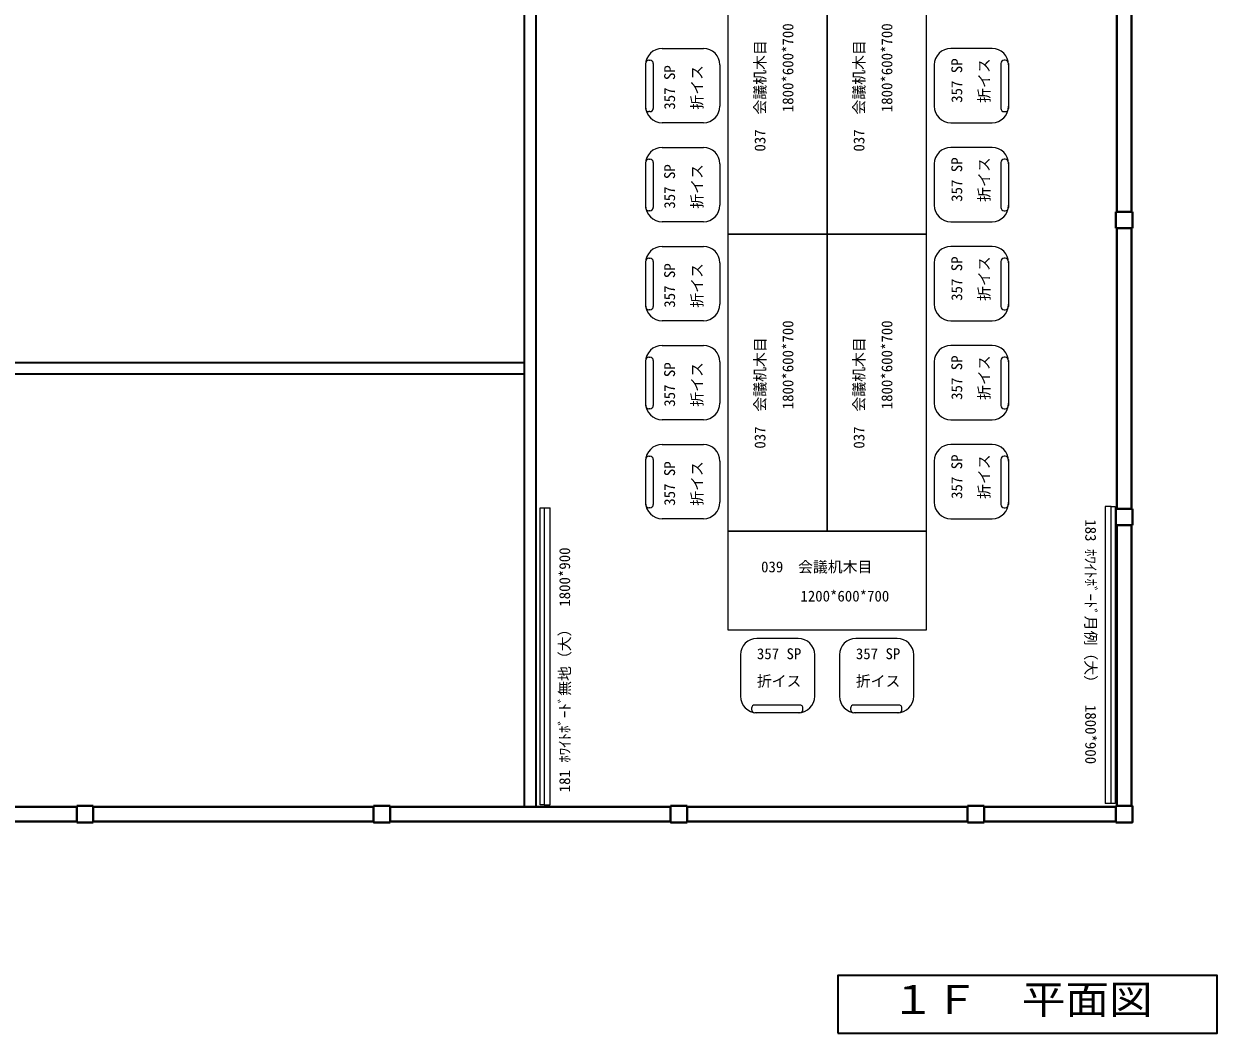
# Model space of a CAD drawing. Units: millimetres at full size, sheet at 1:60; details may follow other scales. Extents: x -23115 to 23713, y -14805 to 12672.
# Drawn here: x 15129 to 22362, y -14805 to -8690 of the extents above; entities that cross this region are included whole.
import ezdxf
from ezdxf.enums import TextEntityAlignment as Align

# ---------------------------------------------------------------- set-up
doc = ezdxf.new("R2010")
doc.units = ezdxf.units.MM
doc.header["$LTSCALE"] = 60
for name, color, linetype, lineweight in [('1-1', 2, 'Continuous', 40), ('1-2', 3, 'Continuous', 35), ('1-3', 7, 'Continuous', 25), ('1-F', 7, 'Continuous', 25)]:
    doc.layers.add(name, color=color, linetype=linetype, lineweight=lineweight)
doc.styles.add('ＭＳ ゴシック', font='')
doc.styles.get('ＭＳ ゴシック').set_extended_font_data('MS Gothic')

msp = doc.modelspace()

# ---------------------------------------------------------------- linework, layer by layer
at = {"layer": '1-1'}
for p, q in [((21754.36, -8127.75), (21754.36, -9827.75)), ((21844.36, -8127.75), (21844.36, -9827.75)), ((21754.36, -9827.75), (21749.36, -9827.75)), ((21749.36, -9827.75), (21749.36, -9927.75)), ((21849.36, -9927.75), (21849.36, -9827.75)), ((21754.36, -9927.75), (21749.36, -9927.75)), ((21754.36, -9927.75), (21754.36, -11627.75)), ((21844.36, -9927.75), (21844.36, -11627.75)), ((21754.36, -11627.75), (21749.36, -11627.75)), ((21749.36, -11627.75), (21749.36, -11727.75)), ((21849.36, -11727.75), (21849.36, -11627.75)), ((21754.36, -11727.75), (21749.36, -11727.75)), ((21754.36, -11727.75), (21754.36, -13427.75)), ((21844.36, -11727.75), (21844.36, -13427.75)), ((15449.36, -13432.75), (13749.36, -13432.75)), ((15449.36, -13432.75), (15449.36, -13427.75)), ((15549.36, -13427.75), (15449.36, -13427.75)), ((15549.36, -13432.75), (15549.36, -13427.75)), ((17249.36, -13432.75), (15549.36, -13432.75)), ((17249.36, -13432.75), (17249.36, -13427.75)), ((17349.36, -13427.75), (17249.36, -13427.75)), ((17349.36, -13432.75), (17349.36, -13427.75)), ((19049.36, -13432.75), (17349.36, -13432.75)), ((19049.36, -13432.75), (19049.36, -13427.75)), ((19149.36, -13427.75), (19049.36, -13427.75)), ((19149.36, -13432.75), (19149.36, -13427.75)), ((20849.36, -13432.75), (19149.36, -13432.75)), ((20849.36, -13432.75), (20849.36, -13427.75)), ((20949.36, -13427.75), (20849.36, -13427.75)), ((20949.36, -13432.75), (20949.36, -13427.75)), ((21749.36, -13432.75), (20949.36, -13432.75)), ((15449.36, -13522.75), (13749.36, -13522.75)), ((17249.36, -13522.75), (15549.36, -13522.75)), ((19049.36, -13522.75), (17349.36, -13522.75)), ((20849.36, -13522.75), (19149.36, -13522.75)), ((21749.36, -13522.75), (20949.36, -13522.75)), ((15449.36, -13527.75), (15549.36, -13527.75)), ((20849.36, -13527.75), (20949.36, -13527.75))]:
    msp.add_line(p, q, dxfattribs=at)
for points in [[(21754.36, -9827.75), (21844.36, -9827.75), (21849.36, -9827.75)], [(21754.36, -9927.75), (21844.36, -9927.75), (21849.36, -9927.75)], [(21754.36, -11627.75), (21844.36, -11627.75), (21849.36, -11627.75)], [(21754.36, -11727.75), (21844.36, -11727.75), (21849.36, -11727.75)], [(15449.36, -13432.75), (15449.36, -13522.75), (15449.36, -13527.75)], [(15549.36, -13432.75), (15549.36, -13522.75), (15549.36, -13527.75)], [(17249.36, -13432.75), (17249.36, -13522.75), (17249.36, -13527.75), (17349.36, -13527.75)], [(17349.36, -13432.75), (17349.36, -13522.75), (17349.36, -13527.75)], [(19049.36, -13432.75), (19049.36, -13522.75), (19049.36, -13527.75), (19149.36, -13527.75)], [(19149.36, -13432.75), (19149.36, -13522.75), (19149.36, -13527.75)], [(20849.36, -13432.75), (20849.36, -13522.75), (20849.36, -13527.75)], [(20949.36, -13432.75), (20949.36, -13522.75), (20949.36, -13527.75)]]:
    msp.add_lwpolyline(points, dxfattribs=at)
msp.add_lwpolyline([(21749.36, -13527.75), (21849.36, -13527.75), (21849.36, -13427.75), (21749.36, -13427.75)], close=True, dxfattribs=at)
at = {"layer": '1-2'}
for p, q in [((18164.36, -13432.75), (18164.36, -4522.75)), ((18234.36, -13432.75), (18234.36, -4522.75)), ((18164.36, -10742.75), (11034.36, -10742.75)), ((18164.36, -10812.75), (11034.36, -10812.75))]:
    msp.add_line(p, q, dxfattribs=at)
at = {"layer": '1-3'}
for p, q in [((18998.06, -8838.2), (19248.07, -8838.2)), ((20998.06, -8838.2), (20748.06, -8838.2)), ((18898.06, -8929.17), (18898.06, -9201.44)), ((18918.07, -8909.17), (18924.63, -8909.17)), ((18944.63, -8929.17), (18944.63, -9201.44)), ((19348.07, -8938.2), (19348.07, -9188.2)), ((20648.06, -8938.2), (20648.06, -9188.2)), ((21051.5, -8929.17), (21051.5, -9201.44)), ((21078.06, -8909.17), (21071.5, -8909.17)), ((21098.06, -8929.17), (21098.06, -9201.44)), ((18924.63, -9221.44), (18918.07, -9221.44)), ((21071.5, -9221.44), (21078.06, -9221.44)), ((19248.07, -9288.2), (18998.06, -9288.2)), ((20748.06, -9288.2), (20998.06, -9288.2)), ((18998.06, -9438.2), (19248.07, -9438.2)), ((20998.06, -9438.2), (20748.06, -9438.2)), ((18898.06, -9529.17), (18898.06, -9801.44)), ((18918.07, -9509.17), (18924.63, -9509.17)), ((18944.63, -9529.17), (18944.63, -9801.44)), ((19348.07, -9538.2), (19348.07, -9788.2)), ((20648.06, -9538.2), (20648.06, -9788.2)), ((21051.5, -9529.17), (21051.5, -9801.44)), ((21078.06, -9509.17), (21071.5, -9509.17)), ((21098.06, -9529.17), (21098.06, -9801.44)), ((18924.63, -9821.44), (18918.07, -9821.44)), ((21071.5, -9821.44), (21078.06, -9821.44)), ((19248.07, -9888.2), (18998.06, -9888.2)), ((20748.06, -9888.2), (20998.06, -9888.2)), ((18998.06, -10038.2), (19248.07, -10038.2)), ((20998.06, -10038.2), (20748.06, -10038.2)), ((18918.07, -10109.17), (18924.63, -10109.17)), ((21078.06, -10109.17), (21071.5, -10109.17)), ((18898.06, -10129.17), (18898.06, -10401.44)), ((18944.63, -10129.17), (18944.63, -10401.44)), ((19348.07, -10138.2), (19348.07, -10388.2)), ((20648.06, -10138.2), (20648.06, -10388.2)), ((21051.5, -10129.17), (21051.5, -10401.44)), ((21098.06, -10129.17), (21098.06, -10401.44)), ((18924.63, -10421.44), (18918.07, -10421.44)), ((19248.07, -10488.2), (18998.06, -10488.2)), ((20748.06, -10488.2), (20998.06, -10488.2)), ((21071.5, -10421.44), (21078.06, -10421.44)), ((18998.06, -10638.2), (19248.07, -10638.2)), ((20998.06, -10638.2), (20748.06, -10638.2)), ((18898.06, -10729.17), (18898.06, -11001.44)), ((18918.07, -10709.17), (18924.63, -10709.17)), ((18944.63, -10729.17), (18944.63, -11001.44)), ((19348.07, -10738.2), (19348.07, -10988.2)), ((20648.06, -10738.2), (20648.06, -10988.2)), ((21051.5, -10729.17), (21051.5, -11001.44)), ((21078.06, -10709.17), (21071.5, -10709.17)), ((21098.06, -10729.17), (21098.06, -11001.44)), ((18924.63, -11021.44), (18918.07, -11021.44)), ((21071.5, -11021.44), (21078.06, -11021.44)), ((19248.07, -11088.2), (18998.06, -11088.2)), ((20748.06, -11088.2), (20998.06, -11088.2)), ((18998.06, -11238.2), (19248.07, -11238.2)), ((20998.06, -11238.2), (20748.06, -11238.2)), ((18898.06, -11329.17), (18898.06, -11601.44)), ((18918.07, -11309.17), (18924.63, -11309.17)), ((18944.63, -11329.17), (18944.63, -11601.44)), ((19348.07, -11338.2), (19348.07, -11588.2)), ((20648.06, -11338.2), (20648.06, -11588.2)), ((21051.5, -11329.17), (21051.5, -11601.44)), ((21078.06, -11309.17), (21071.5, -11309.17)), ((21098.06, -11329.17), (21098.06, -11601.44)), ((18924.63, -11621.44), (18918.07, -11621.44)), ((21071.5, -11621.44), (21078.06, -11621.44)), ((19248.07, -11688.2), (18998.06, -11688.2)), ((20748.06, -11688.2), (20998.06, -11688.2)), ((19823.06, -12413.2), (19573.06, -12413.2)), ((20423.06, -12413.2), (20173.06, -12413.2)), ((19473.06, -12513.2), (19473.06, -12763.2)), ((19923.06, -12763.2), (19923.06, -12513.2)), ((20073.06, -12513.2), (20073.06, -12763.2)), ((20523.06, -12763.2), (20523.06, -12513.2)), ((19539.82, -12836.63), (19539.82, -12843.19)), ((19832.09, -12816.63), (19559.82, -12816.63)), ((19832.09, -12863.2), (19559.82, -12863.2)), ((19852.09, -12843.19), (19852.09, -12836.63)), ((20139.82, -12836.63), (20139.82, -12843.19)), ((20432.09, -12816.63), (20159.82, -12816.63)), ((20432.09, -12863.2), (20159.82, -12863.2)), ((20452.09, -12843.19), (20452.09, -12836.63))]:
    msp.add_line(p, q, dxfattribs=at)
at = {"layer": '1-3', "color": 4, "lineweight": 18}
for p, q in [((18284.04, -11622.51), (18319.04, -11622.51)), ((18319.04, -13422.51), (18319.04, -11622.51)), ((21684.38, -11614.34), (21684.38, -13414.34)), ((21719.38, -11614.34), (21684.38, -11614.34)), ((18284.04, -13422.51), (18319.04, -13422.51)), ((21719.38, -13414.34), (21684.38, -13414.34))]:
    msp.add_line(p, q, dxfattribs=at)
at = {"layer": '1-3'}
for points in [[(19998.06, -9963.2), (19398.06, -9963.2), (19398.06, -8163.2), (19998.06, -8163.2)], [(20598.06, -9963.2), (19998.06, -9963.2), (19998.06, -8163.2), (20598.06, -8163.2)], [(19998.06, -11763.2), (19398.06, -11763.2), (19398.06, -9963.2), (19998.06, -9963.2)], [(20598.06, -11763.2), (19998.06, -11763.2), (19998.06, -9963.2), (20598.06, -9963.2)], [(18284.04, -13422.51), (18259.04, -13422.51), (18259.04, -11622.51), (18284.04, -11622.51)], [(21719.38, -11614.34), (21744.38, -11614.34), (21744.38, -13414.34), (21719.38, -13414.34)], [(19398.06, -12363.2), (19398.06, -11763.2), (20598.06, -11763.2), (20598.06, -12363.2)]]:
    msp.add_lwpolyline(points, close=True, dxfattribs=at)
for centre, radius, start, end in [((18998.06, -8938.2), 100, 90, 180), ((19248.07, -8938.2), 100, 0, 90), ((20748.06, -8938.2), 100, 90, 180), ((20998.06, -8938.2), 100, 0, 90), ((18918.07, -8929.17), 20, 90, 180), ((18924.63, -8929.17), 20, 0, 90), ((21071.5, -8929.17), 20, 90, 180), ((21078.06, -8929.17), 20, 0, 90), ((18998.06, -9188.2), 100, 180, 270), ((18918.07, -9201.44), 20, 180, 270), ((18924.63, -9201.44), 20, 270, 0), ((19248.07, -9188.2), 100, 270, 0), ((20748.06, -9188.2), 100, 180, 270), ((20998.06, -9188.2), 100, 270, 0), ((21071.5, -9201.44), 20, 180, 270), ((21078.06, -9201.44), 20, 270, 0), ((18998.06, -9538.2), 100, 90, 180), ((19248.07, -9538.2), 100, 0, 90), ((20748.06, -9538.2), 100, 90, 180), ((20998.06, -9538.2), 100, 0, 90), ((18918.07, -9529.17), 20, 90, 180), ((18924.63, -9529.17), 20, 0, 90), ((21071.5, -9529.17), 20, 90, 180), ((21078.06, -9529.17), 20, 0, 90), ((18998.06, -9788.2), 100, 180, 270), ((18918.07, -9801.44), 20, 180, 270), ((18924.63, -9801.44), 20, 270, 0), ((19248.07, -9788.2), 100, 270, 0), ((20748.06, -9788.2), 100, 180, 270), ((20998.06, -9788.2), 100, 270, 0), ((21071.5, -9801.44), 20, 180, 270), ((21078.06, -9801.44), 20, 270, 0), ((18998.06, -10138.2), 100, 90, 180), ((19248.07, -10138.2), 100, 0, 90), ((20748.06, -10138.2), 100, 90, 180), ((20998.06, -10138.2), 100, 0, 90), ((18918.07, -10129.17), 20, 90, 180), ((18924.63, -10129.17), 20, 0, 90), ((21071.5, -10129.17), 20, 90, 180), ((21078.06, -10129.17), 20, 0, 90), ((18998.06, -10388.2), 100, 180, 270), ((18918.07, -10401.44), 20, 180, 270), ((18924.63, -10401.44), 20, 270, 0), ((19248.07, -10388.2), 100, 270, 0), ((20748.06, -10388.2), 100, 180, 270), ((20998.06, -10388.2), 100, 270, 0), ((21071.5, -10401.44), 20, 180, 270), ((21078.06, -10401.44), 20, 270, 0), ((18998.06, -10738.2), 100, 90, 180), ((19248.07, -10738.2), 100, 0, 90), ((20748.06, -10738.2), 100, 90, 180), ((20998.06, -10738.2), 100, 0, 90), ((18918.07, -10729.17), 20, 90, 180), ((18924.63, -10729.17), 20, 0, 90), ((21071.5, -10729.17), 20, 90, 180), ((21078.06, -10729.17), 20, 0, 90), ((18998.06, -10988.2), 100, 180, 270), ((19248.07, -10988.2), 100, 270, 0), ((20748.06, -10988.2), 100, 180, 270), ((20998.06, -10988.2), 100, 270, 0), ((18918.07, -11001.44), 20, 180, 270), ((18924.63, -11001.44), 20, 270, 0), ((21071.5, -11001.44), 20, 180, 270), ((21078.06, -11001.44), 20, 270, 0), ((18998.06, -11338.2), 100, 90, 180), ((19248.07, -11338.2), 100, 0, 90), ((20748.06, -11338.2), 100, 90, 180), ((20998.06, -11338.2), 100, 0, 90), ((18918.07, -11329.17), 20, 90, 180), ((18924.63, -11329.17), 20, 0, 90), ((21071.5, -11329.17), 20, 90, 180), ((21078.06, -11329.17), 20, 0, 90), ((18998.06, -11588.2), 100, 180, 270), ((18918.07, -11601.44), 20, 180, 270), ((18924.63, -11601.44), 20, 270, 0), ((19248.07, -11588.2), 100, 270, 0), ((20748.06, -11588.2), 100, 180, 270), ((20998.06, -11588.2), 100, 270, 0), ((21071.5, -11601.44), 20, 180, 270), ((21078.06, -11601.44), 20, 270, 0), ((19573.06, -12513.2), 100, 90, 180), ((19823.06, -12513.2), 100, 0, 90), ((20173.06, -12513.2), 100, 90, 180), ((20423.06, -12513.2), 100, 0, 90), ((19573.06, -12763.2), 100, 180, 270), ((19823.06, -12763.2), 100, 270, 0), ((20173.06, -12763.2), 100, 180, 270), ((20423.06, -12763.2), 100, 270, 0), ((19559.82, -12836.63), 20, 90, 180), ((19559.82, -12843.19), 20, 180, 270), ((19832.09, -12836.63), 20, 0, 90), ((19832.09, -12843.19), 20, 270, 0), ((20159.82, -12836.63), 20, 90, 180), ((20159.82, -12843.19), 20, 180, 270), ((20432.09, -12836.63), 20, 0, 90), ((20432.09, -12843.19), 20, 270, 0)]:
    msp.add_arc(centre, radius, start, end, dxfattribs=at)
at = {"layer": '1-F', "color": 3, "lineweight": 35}
msp.add_lwpolyline([(20062.49, -14804.75), (22362.49, -14804.75), (22362.49, -14454.75), (20062.49, -14454.75)], close=True, dxfattribs=at)

# ---------------------------------------------------------------- texts
at = {"layer": '1-3', "color": 4, "style": 'ＭＳ ゴシック'}
for s, rotation, p in [('1800*600*700', 90, (19813.52, -9224.83)), ('1800*600*700', 90, (20413.52, -9224.83)), ('037\u3000会議机木目', 90, (19644.19, -9463.44)), ('037\u3000会議机木目', 90, (20244.19, -9463.44)), ('357 SP', 90, (19096.32, -9209.42)), ('折イス', 90, (19262.26, -9209.42)), ('357 SP', 90, (20836.99, -9167.97)), ('折イス', 90, (21002.93, -9167.97)), ('357 SP', 90, (19096.32, -9809.42)), ('357 SP', 90, (20836.99, -9767.97)), ('折イス', 90, (21002.93, -9767.97)), ('折イス', 90, (19262.26, -9809.42)), ('357 SP', 90, (20836.99, -10367.97)), ('折イス', 90, (21002.93, -10367.97)), ('357 SP', 90, (19096.32, -10409.42)), ('折イス', 90, (19262.26, -10409.42)), ('1800*600*700', 90, (19813.52, -11024.83)), ('1800*600*700', 90, (20413.52, -11024.83)), ('037\u3000会議机木目', 90, (19644.19, -11263.44)), ('037\u3000会議机木目', 90, (20244.19, -11263.44)), ('357 SP', 90, (20836.99, -10967.97)), ('357 SP', 90, (19096.32, -11009.42)), ('折イス', 90, (19262.26, -11009.42)), ('折イス', 90, (21002.93, -10967.97)), ('357 SP', 90, (19096.32, -11609.41)), ('折イス', 90, (19262.26, -11609.41)), ('357 SP', 90, (20836.99, -11567.97)), ('折イス', 90, (21002.93, -11567.97)), ('183 ﾎﾜｲﾄﾎﾞｰﾄﾞ月例（大）\u30001800*900', 270, (21543.3, -11691.21)), ('181 ﾎﾜｲﾄﾎﾞｰﾄﾞ無地（大）\u30001800*900', 90, (18460.12, -13345.64))]:
    msp.add_text(s, height=65.98, rotation=rotation, dxfattribs=at).set_placement(p, align=Align.BOTTOM_LEFT)
for s, p in [('039\u3000会議机木目', (19597.82, -12032.41)), ('1200*600*700', (19836.43, -12209.44)), ('357 SP', (19572.57, -12558.82)), ('357 SP', (20172.57, -12558.82)), ('折イス', (19572.57, -12724.76)), ('折イス', (20172.57, -12724.76))]:
    msp.add_text(s, height=65.98, dxfattribs=at).set_placement(p, align=Align.BOTTOM_LEFT)
at = {"layer": '1-F', "style": 'ＭＳ ゴシック', "width": 1.1}
msp.add_text('１Ｆ\u3000平面図', height=176, dxfattribs=at).set_placement((20386.82, -14741.53), align=Align.BOTTOM_LEFT)

doc.saveas('drawing.dxf')
